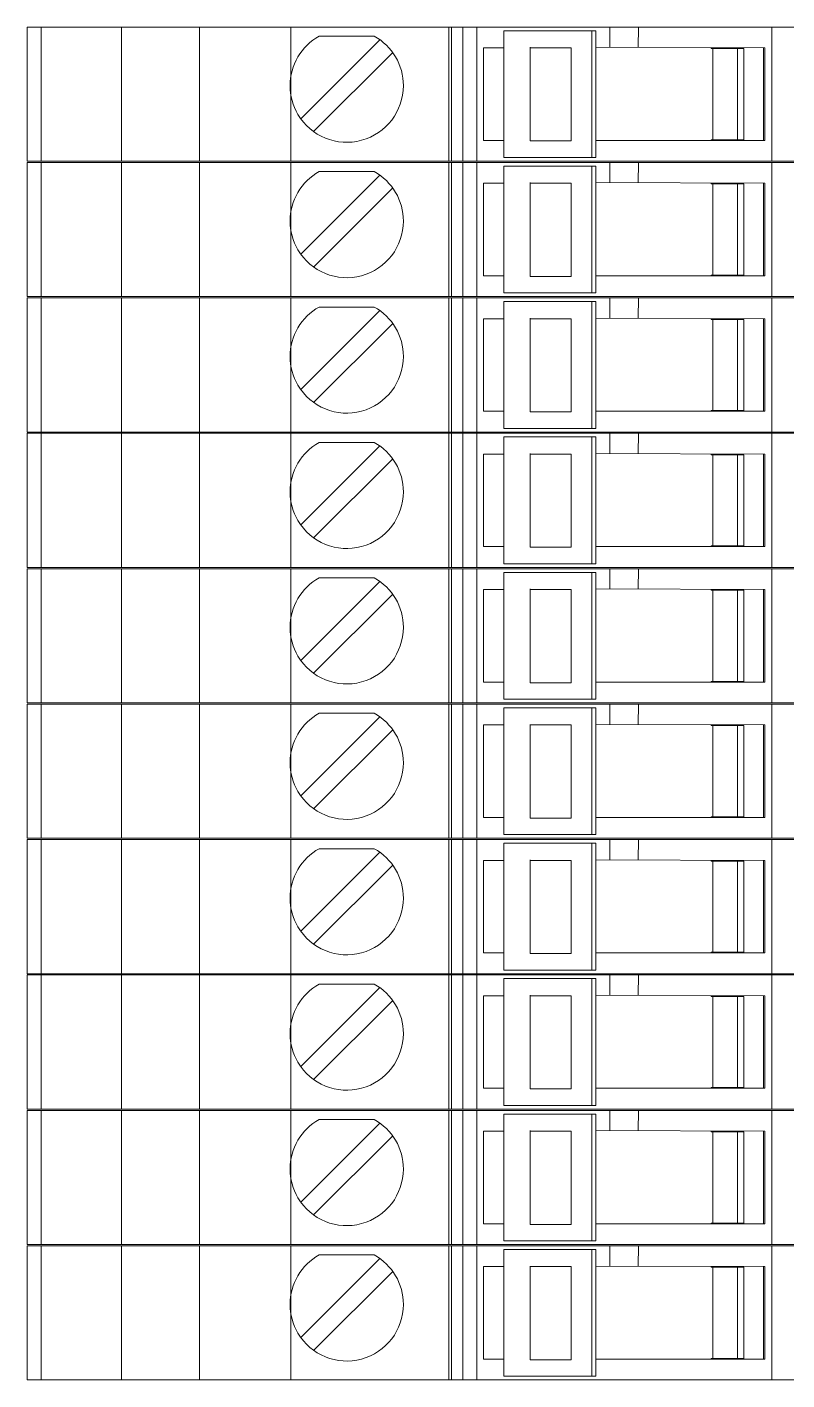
# Model space of a CAD drawing. Header units: millimetres. Extents: x 4962 to 7449, y 754 to 2938.
# Drawn here: x 5661.2 to 5690.4, y 2289.6 to 2341.5 of the extents above; entities that cross this region are included whole.
import ezdxf

# ---------------------------------------------------------------- set-up
doc = ezdxf.new("R2010")
doc.units = ezdxf.units.MM
doc.layers.add('000-PI-Oprema', color=30, linetype='Continuous', lineweight=5)

msp = doc.modelspace()

# ---------------------------------------------------------------- linework, layer by layer
at = {"layer": '000-PI-Oprema', "color": 0, "linetype": 'ByBlock', "lineweight": 0}
for p, q in [((5661.196, 2336.369), (5661.196, 2341.519)), ((5683.571, 2341.519), (5661.196, 2341.519)), ((5661.744, 2341.519), (5661.744, 2336.369)), ((5664.821, 2336.369), (5664.821, 2341.519)), ((5667.821, 2336.369), (5667.821, 2341.519)), ((5671.321, 2336.369), (5671.321, 2341.519)), ((5677.396, 2336.369), (5677.396, 2341.519)), ((5677.496, 2341.519), (5677.496, 2341.519)), ((5677.496, 2341.519), (5677.496, 2336.369)), ((5677.924, 2341.519), (5677.924, 2336.369)), ((5678.466, 2336.369), (5678.466, 2341.519)), ((5680.146, 2341.519), (5680.146, 2341.519)), ((5683.571, 2341.519), (5683.571, 2341.519)), ((5683.571, 2341.519), (5683.576, 2341.519)), ((5683.571, 2340.742), (5683.571, 2341.519)), ((5683.576, 2341.519), (5684.671, 2341.519)), ((5684.671, 2341.519), (5684.668, 2340.738)), ((5684.671, 2341.519), (5684.671, 2341.519)), ((5689.796, 2341.519), (5684.671, 2341.519)), ((5685.196, 2341.519), (5685.196, 2341.519)), ((5690.996, 2341.519), (5689.796, 2341.519)), ((5689.796, 2341.519), (5689.796, 2336.369)), ((5674.742, 2341.034), (5671.706, 2337.999)), ((5672.413, 2341.169), (5672.413, 2341.169)), ((5674.53, 2341.169), (5672.413, 2341.169)), ((5674.53, 2341.169), (5674.53, 2341.169)), ((5674.742, 2341.034), (5674.742, 2341.034)), ((5682.88, 2341.379), (5679.509, 2341.379)), ((5679.509, 2336.509), (5679.509, 2341.379)), ((5679.509, 2341.379), (5679.509, 2341.379)), ((5683.038, 2341.379), (5682.88, 2341.379)), ((5682.88, 2341.379), (5682.88, 2336.509)), ((5683.038, 2341.379), (5683.038, 2340.694)), ((5672.201, 2337.504), (5675.237, 2340.539)), ((5675.237, 2340.539), (5675.237, 2340.539)), ((5677.396, 2337.969), (5677.396, 2340.569)), ((5677.396, 2340.569), (5677.396, 2340.569)), ((5679.509, 2340.719), (5678.721, 2340.719)), ((5678.721, 2340.719), (5678.721, 2340.719)), ((5678.721, 2337.169), (5678.721, 2340.719)), ((5680.516, 2337.144), (5680.516, 2340.744)), ((5682.083, 2340.719), (5680.516, 2340.719)), ((5682.083, 2340.719), (5682.083, 2337.194)), ((5689.521, 2340.719), (5683.038, 2340.744)), ((5683.038, 2340.694), (5683.038, 2337.194)), ((5687.471, 2340.719), (5687.471, 2340.694)), ((5688.471, 2340.694), (5687.471, 2340.694)), ((5687.535, 2337.194), (5687.535, 2340.694)), ((5688.471, 2337.169), (5688.471, 2340.719)), ((5688.721, 2340.694), (5688.471, 2340.694)), ((5688.721, 2340.694), (5688.721, 2340.694)), ((5688.721, 2337.194), (5688.721, 2340.694)), ((5689.471, 2340.719), (5689.471, 2337.169)), ((5689.521, 2340.719), (5689.521, 2340.719)), ((5689.521, 2337.169), (5689.521, 2340.719)), ((5671.706, 2337.999), (5671.706, 2337.999)), ((5677.396, 2337.969), (5677.396, 2337.969)), ((5672.201, 2337.504), (5672.201, 2337.504)), ((5679.509, 2337.169), (5678.721, 2337.169)), ((5678.721, 2337.169), (5678.721, 2337.169)), ((5680.516, 2337.144), (5681.925, 2337.144)), ((5681.925, 2337.144), (5682.083, 2337.144)), ((5682.083, 2337.194), (5682.083, 2337.144)), ((5683.038, 2336.509), (5683.038, 2337.194)), ((5689.521, 2337.169), (5683.038, 2337.169)), ((5688.471, 2337.194), (5687.471, 2337.194)), ((5687.471, 2337.194), (5687.471, 2337.169)), ((5688.721, 2337.194), (5688.471, 2337.194)), ((5688.721, 2337.194), (5688.721, 2337.194)), ((5689.521, 2337.169), (5689.521, 2337.169)), ((5661.196, 2336.369), (5671.596, 2336.369)), ((5661.196, 2331.169), (5661.196, 2336.319)), ((5683.571, 2336.319), (5661.196, 2336.319)), ((5661.744, 2336.319), (5661.744, 2331.169)), ((5664.821, 2331.169), (5664.821, 2336.319)), ((5667.821, 2331.169), (5667.821, 2336.319)), ((5671.321, 2331.169), (5671.321, 2336.319)), ((5689.796, 2336.369), (5671.596, 2336.369)), ((5677.396, 2331.169), (5677.396, 2336.319)), ((5677.496, 2336.369), (5677.496, 2336.369)), ((5677.496, 2336.319), (5677.496, 2336.319)), ((5677.496, 2336.319), (5677.496, 2331.169)), ((5677.924, 2336.319), (5677.924, 2331.169)), ((5678.466, 2331.169), (5678.466, 2336.319)), ((5682.88, 2336.509), (5679.509, 2336.509)), ((5679.509, 2336.509), (5679.509, 2336.509)), ((5680.146, 2336.369), (5680.146, 2336.369)), ((5680.146, 2336.319), (5680.146, 2336.319)), ((5683.038, 2336.509), (5682.88, 2336.509)), ((5683.571, 2336.319), (5683.571, 2336.319)), ((5683.571, 2336.319), (5683.576, 2336.319)), ((5683.571, 2335.542), (5683.571, 2336.319)), ((5683.576, 2336.319), (5684.671, 2336.319)), ((5684.671, 2336.319), (5684.668, 2335.538)), ((5684.671, 2336.319), (5684.671, 2336.319)), ((5689.796, 2336.319), (5684.671, 2336.319)), ((5685.196, 2336.369), (5685.196, 2336.369)), ((5685.196, 2336.319), (5685.196, 2336.319)), ((5690.996, 2336.369), (5689.796, 2336.369)), ((5690.996, 2336.319), (5689.796, 2336.319)), ((5689.796, 2336.319), (5689.796, 2331.169)), ((5674.742, 2335.834), (5671.706, 2332.799)), ((5672.413, 2335.969), (5672.413, 2335.969)), ((5674.53, 2335.969), (5672.413, 2335.969)), ((5674.53, 2335.969), (5674.53, 2335.969)), ((5674.742, 2335.834), (5674.742, 2335.834)), ((5682.88, 2336.179), (5679.509, 2336.179)), ((5679.509, 2331.309), (5679.509, 2336.179)), ((5679.509, 2336.179), (5679.509, 2336.179)), ((5683.038, 2336.179), (5682.88, 2336.179)), ((5682.88, 2336.179), (5682.88, 2331.309)), ((5683.038, 2336.179), (5683.038, 2335.494)), ((5672.201, 2332.304), (5675.237, 2335.339)), ((5675.237, 2335.339), (5675.237, 2335.339)), ((5677.396, 2332.769), (5677.396, 2335.369)), ((5677.396, 2335.369), (5677.396, 2335.369)), ((5679.509, 2335.519), (5678.721, 2335.519)), ((5678.721, 2335.519), (5678.721, 2335.519)), ((5678.721, 2331.969), (5678.721, 2335.519)), ((5680.516, 2331.944), (5680.516, 2335.544)), ((5682.083, 2335.519), (5680.516, 2335.519)), ((5682.083, 2335.519), (5682.083, 2331.994)), ((5689.521, 2335.519), (5683.038, 2335.544)), ((5683.038, 2335.494), (5683.038, 2331.994)), ((5687.471, 2335.519), (5687.471, 2335.494)), ((5688.471, 2335.494), (5687.471, 2335.494)), ((5687.535, 2331.994), (5687.535, 2335.494)), ((5688.471, 2331.969), (5688.471, 2335.519)), ((5688.721, 2335.494), (5688.471, 2335.494)), ((5688.721, 2335.494), (5688.721, 2335.494)), ((5688.721, 2331.994), (5688.721, 2335.494)), ((5689.471, 2335.519), (5689.471, 2331.969)), ((5689.521, 2335.519), (5689.521, 2335.519)), ((5689.521, 2331.969), (5689.521, 2335.519)), ((5671.706, 2332.799), (5671.706, 2332.799)), ((5677.396, 2332.769), (5677.396, 2332.769)), ((5672.201, 2332.304), (5672.201, 2332.304)), ((5679.509, 2331.969), (5678.721, 2331.969)), ((5678.721, 2331.969), (5678.721, 2331.969)), ((5680.516, 2331.944), (5681.925, 2331.944)), ((5681.925, 2331.944), (5682.083, 2331.944)), ((5682.083, 2331.994), (5682.083, 2331.944)), ((5683.038, 2331.309), (5683.038, 2331.994)), ((5689.521, 2331.969), (5683.038, 2331.969)), ((5688.471, 2331.994), (5687.471, 2331.994)), ((5687.471, 2331.994), (5687.471, 2331.969)), ((5688.721, 2331.994), (5688.471, 2331.994)), ((5688.721, 2331.994), (5688.721, 2331.994)), ((5689.521, 2331.969), (5689.521, 2331.969)), ((5661.196, 2331.169), (5671.596, 2331.169)), ((5661.196, 2325.969), (5661.196, 2331.119)), ((5683.571, 2331.119), (5661.196, 2331.119)), ((5661.744, 2331.119), (5661.744, 2325.969)), ((5664.821, 2325.969), (5664.821, 2331.119)), ((5667.821, 2325.969), (5667.821, 2331.119)), ((5671.321, 2325.969), (5671.321, 2331.119)), ((5689.796, 2331.169), (5671.596, 2331.169)), ((5677.396, 2325.969), (5677.396, 2331.119)), ((5677.496, 2331.169), (5677.496, 2331.169)), ((5677.496, 2331.119), (5677.496, 2331.119)), ((5677.496, 2331.119), (5677.496, 2325.969)), ((5677.924, 2331.119), (5677.924, 2325.969)), ((5678.466, 2325.969), (5678.466, 2331.119)), ((5682.88, 2331.309), (5679.509, 2331.309)), ((5679.509, 2331.309), (5679.509, 2331.309)), ((5680.146, 2331.169), (5680.146, 2331.169)), ((5680.146, 2331.119), (5680.146, 2331.119)), ((5683.038, 2331.309), (5682.88, 2331.309)), ((5683.571, 2331.119), (5683.571, 2331.119)), ((5683.571, 2331.119), (5683.576, 2331.119)), ((5683.571, 2330.342), (5683.571, 2331.119)), ((5683.576, 2331.119), (5684.671, 2331.119)), ((5684.671, 2331.119), (5684.668, 2330.338)), ((5684.671, 2331.119), (5684.671, 2331.119)), ((5689.796, 2331.119), (5684.671, 2331.119)), ((5685.196, 2331.169), (5685.196, 2331.169)), ((5685.196, 2331.119), (5685.196, 2331.119)), ((5690.996, 2331.169), (5689.796, 2331.169)), ((5690.996, 2331.119), (5689.796, 2331.119)), ((5689.796, 2331.119), (5689.796, 2325.969)), ((5674.742, 2330.634), (5671.706, 2327.599)), ((5672.413, 2330.769), (5672.413, 2330.769)), ((5674.53, 2330.769), (5672.413, 2330.769)), ((5674.53, 2330.769), (5674.53, 2330.769)), ((5674.742, 2330.634), (5674.742, 2330.634)), ((5682.88, 2330.979), (5679.509, 2330.979)), ((5679.509, 2326.109), (5679.509, 2330.979)), ((5679.509, 2330.979), (5679.509, 2330.979)), ((5683.038, 2330.979), (5682.88, 2330.979)), ((5682.88, 2330.979), (5682.88, 2326.109)), ((5683.038, 2330.979), (5683.038, 2330.294)), ((5672.201, 2327.104), (5675.237, 2330.139)), ((5675.237, 2330.139), (5675.237, 2330.139)), ((5677.396, 2327.569), (5677.396, 2330.169)), ((5677.396, 2330.169), (5677.396, 2330.169)), ((5679.509, 2330.319), (5678.721, 2330.319)), ((5678.721, 2330.319), (5678.721, 2330.319)), ((5678.721, 2326.769), (5678.721, 2330.319)), ((5680.516, 2326.744), (5680.516, 2330.344)), ((5682.083, 2330.319), (5680.516, 2330.319)), ((5682.083, 2330.319), (5682.083, 2326.794)), ((5689.521, 2330.319), (5683.038, 2330.344)), ((5683.038, 2330.294), (5683.038, 2326.794)), ((5687.471, 2330.319), (5687.471, 2330.294)), ((5688.471, 2330.294), (5687.471, 2330.294)), ((5687.535, 2326.794), (5687.535, 2330.294)), ((5688.471, 2326.769), (5688.471, 2330.319)), ((5688.721, 2330.294), (5688.471, 2330.294)), ((5688.721, 2330.294), (5688.721, 2330.294)), ((5688.721, 2326.794), (5688.721, 2330.294)), ((5689.471, 2330.319), (5689.471, 2326.769)), ((5689.521, 2330.319), (5689.521, 2330.319)), ((5689.521, 2326.769), (5689.521, 2330.319)), ((5671.706, 2327.599), (5671.706, 2327.599)), ((5677.396, 2327.569), (5677.396, 2327.569)), ((5672.201, 2327.104), (5672.201, 2327.104)), ((5679.509, 2326.769), (5678.721, 2326.769)), ((5678.721, 2326.769), (5678.721, 2326.769)), ((5680.516, 2326.744), (5681.925, 2326.744)), ((5681.925, 2326.744), (5682.083, 2326.744)), ((5682.083, 2326.794), (5682.083, 2326.744)), ((5683.038, 2326.109), (5683.038, 2326.794)), ((5689.521, 2326.769), (5683.038, 2326.769)), ((5688.471, 2326.794), (5687.471, 2326.794)), ((5687.471, 2326.794), (5687.471, 2326.769)), ((5688.721, 2326.794), (5688.471, 2326.794)), ((5688.721, 2326.794), (5688.721, 2326.794)), ((5689.521, 2326.769), (5689.521, 2326.769)), ((5661.196, 2325.969), (5671.596, 2325.969)), ((5661.196, 2320.769), (5661.196, 2325.919)), ((5683.571, 2325.919), (5661.196, 2325.919)), ((5661.744, 2325.919), (5661.744, 2320.769)), ((5664.821, 2320.769), (5664.821, 2325.919)), ((5667.821, 2320.769), (5667.821, 2325.919)), ((5671.321, 2320.769), (5671.321, 2325.919)), ((5689.796, 2325.969), (5671.596, 2325.969)), ((5677.396, 2320.769), (5677.396, 2325.919)), ((5677.496, 2325.969), (5677.496, 2325.969)), ((5677.496, 2325.919), (5677.496, 2325.919)), ((5677.496, 2325.919), (5677.496, 2320.769)), ((5677.924, 2325.919), (5677.924, 2320.769)), ((5678.466, 2320.769), (5678.466, 2325.919)), ((5682.88, 2326.109), (5679.509, 2326.109)), ((5679.509, 2326.109), (5679.509, 2326.109)), ((5680.146, 2325.969), (5680.146, 2325.969)), ((5680.146, 2325.919), (5680.146, 2325.919)), ((5683.038, 2326.109), (5682.88, 2326.109)), ((5683.571, 2325.919), (5683.571, 2325.919)), ((5683.571, 2325.919), (5683.576, 2325.919)), ((5683.571, 2325.142), (5683.571, 2325.919)), ((5683.576, 2325.919), (5684.671, 2325.919)), ((5684.671, 2325.919), (5684.668, 2325.138)), ((5684.671, 2325.919), (5684.671, 2325.919)), ((5689.796, 2325.919), (5684.671, 2325.919)), ((5685.196, 2325.969), (5685.196, 2325.969)), ((5685.196, 2325.919), (5685.196, 2325.919)), ((5690.996, 2325.969), (5689.796, 2325.969)), ((5690.996, 2325.919), (5689.796, 2325.919)), ((5689.796, 2325.919), (5689.796, 2320.769)), ((5674.742, 2325.434), (5671.706, 2322.399)), ((5672.413, 2325.569), (5672.413, 2325.569)), ((5674.53, 2325.569), (5672.413, 2325.569)), ((5674.53, 2325.569), (5674.53, 2325.569)), ((5674.742, 2325.434), (5674.742, 2325.434)), ((5682.88, 2325.779), (5679.509, 2325.779)), ((5679.509, 2320.909), (5679.509, 2325.779)), ((5679.509, 2325.779), (5679.509, 2325.779)), ((5683.038, 2325.779), (5682.88, 2325.779)), ((5682.88, 2325.779), (5682.88, 2320.909)), ((5683.038, 2325.779), (5683.038, 2325.094)), ((5672.201, 2321.904), (5675.237, 2324.939)), ((5675.237, 2324.939), (5675.237, 2324.939)), ((5677.396, 2322.369), (5677.396, 2324.969)), ((5677.396, 2324.969), (5677.396, 2324.969)), ((5679.509, 2325.119), (5678.721, 2325.119)), ((5678.721, 2325.119), (5678.721, 2325.119)), ((5678.721, 2321.569), (5678.721, 2325.119)), ((5680.516, 2321.544), (5680.516, 2325.144)), ((5682.083, 2325.119), (5680.516, 2325.119)), ((5682.083, 2325.119), (5682.083, 2321.594)), ((5689.521, 2325.119), (5683.038, 2325.144)), ((5683.038, 2325.094), (5683.038, 2321.594)), ((5687.471, 2325.119), (5687.471, 2325.094)), ((5688.471, 2325.094), (5687.471, 2325.094)), ((5687.535, 2321.594), (5687.535, 2325.094)), ((5688.471, 2321.569), (5688.471, 2325.119)), ((5688.721, 2325.094), (5688.471, 2325.094)), ((5688.721, 2325.094), (5688.721, 2325.094)), ((5688.721, 2321.594), (5688.721, 2325.094)), ((5689.471, 2325.119), (5689.471, 2321.569)), ((5689.521, 2325.119), (5689.521, 2325.119)), ((5689.521, 2321.569), (5689.521, 2325.119)), ((5671.706, 2322.399), (5671.706, 2322.399)), ((5677.396, 2322.369), (5677.396, 2322.369)), ((5672.201, 2321.904), (5672.201, 2321.904)), ((5679.509, 2321.569), (5678.721, 2321.569)), ((5678.721, 2321.569), (5678.721, 2321.569)), ((5680.516, 2321.544), (5681.925, 2321.544)), ((5681.925, 2321.544), (5682.083, 2321.544)), ((5682.083, 2321.594), (5682.083, 2321.544)), ((5683.038, 2320.909), (5683.038, 2321.594)), ((5689.521, 2321.569), (5683.038, 2321.569)), ((5688.471, 2321.594), (5687.471, 2321.594)), ((5687.471, 2321.594), (5687.471, 2321.569)), ((5688.721, 2321.594), (5688.471, 2321.594)), ((5688.721, 2321.594), (5688.721, 2321.594)), ((5689.521, 2321.569), (5689.521, 2321.569)), ((5661.196, 2320.769), (5671.596, 2320.769)), ((5661.196, 2315.569), (5661.196, 2320.719)), ((5683.571, 2320.719), (5661.196, 2320.719)), ((5661.744, 2320.719), (5661.744, 2315.569)), ((5664.821, 2315.569), (5664.821, 2320.719)), ((5667.821, 2315.569), (5667.821, 2320.719)), ((5671.321, 2315.569), (5671.321, 2320.719)), ((5689.796, 2320.769), (5671.596, 2320.769)), ((5677.396, 2315.569), (5677.396, 2320.719)), ((5677.496, 2320.769), (5677.496, 2320.769)), ((5677.496, 2320.719), (5677.496, 2320.719)), ((5677.496, 2320.719), (5677.496, 2315.569)), ((5677.924, 2320.719), (5677.924, 2315.569)), ((5678.466, 2315.569), (5678.466, 2320.719)), ((5682.88, 2320.909), (5679.509, 2320.909)), ((5679.509, 2320.909), (5679.509, 2320.909)), ((5680.146, 2320.769), (5680.146, 2320.769)), ((5680.146, 2320.719), (5680.146, 2320.719)), ((5683.038, 2320.909), (5682.88, 2320.909)), ((5683.571, 2320.719), (5683.571, 2320.719)), ((5683.571, 2320.719), (5683.576, 2320.719)), ((5683.571, 2319.942), (5683.571, 2320.719)), ((5683.576, 2320.719), (5684.671, 2320.719)), ((5684.671, 2320.719), (5684.668, 2319.938)), ((5684.671, 2320.719), (5684.671, 2320.719)), ((5689.796, 2320.719), (5684.671, 2320.719)), ((5685.196, 2320.769), (5685.196, 2320.769)), ((5685.196, 2320.719), (5685.196, 2320.719)), ((5690.996, 2320.769), (5689.796, 2320.769)), ((5690.996, 2320.719), (5689.796, 2320.719)), ((5689.796, 2320.719), (5689.796, 2315.569)), ((5674.742, 2320.234), (5671.706, 2317.199)), ((5672.413, 2320.369), (5672.413, 2320.369)), ((5674.53, 2320.369), (5672.413, 2320.369)), ((5674.53, 2320.369), (5674.53, 2320.369)), ((5674.742, 2320.234), (5674.742, 2320.234)), ((5682.88, 2320.579), (5679.509, 2320.579)), ((5679.509, 2315.709), (5679.509, 2320.579)), ((5679.509, 2320.579), (5679.509, 2320.579)), ((5683.038, 2320.579), (5682.88, 2320.579)), ((5682.88, 2320.579), (5682.88, 2315.709)), ((5683.038, 2320.579), (5683.038, 2319.894)), ((5672.201, 2316.704), (5675.237, 2319.739)), ((5675.237, 2319.739), (5675.237, 2319.739)), ((5677.396, 2317.169), (5677.396, 2319.769)), ((5677.396, 2319.769), (5677.396, 2319.769)), ((5679.509, 2319.919), (5678.721, 2319.919)), ((5678.721, 2319.919), (5678.721, 2319.919)), ((5678.721, 2316.369), (5678.721, 2319.919)), ((5680.516, 2316.344), (5680.516, 2319.944)), ((5682.083, 2319.919), (5680.516, 2319.919)), ((5682.083, 2319.919), (5682.083, 2316.394)), ((5689.521, 2319.919), (5683.038, 2319.944)), ((5683.038, 2319.894), (5683.038, 2316.394)), ((5687.471, 2319.919), (5687.471, 2319.894)), ((5688.471, 2319.894), (5687.471, 2319.894)), ((5687.535, 2316.394), (5687.535, 2319.894)), ((5688.471, 2316.369), (5688.471, 2319.919)), ((5688.721, 2319.894), (5688.471, 2319.894)), ((5688.721, 2319.894), (5688.721, 2319.894)), ((5688.721, 2316.394), (5688.721, 2319.894)), ((5689.471, 2319.919), (5689.471, 2316.369)), ((5689.521, 2319.919), (5689.521, 2319.919)), ((5689.521, 2316.369), (5689.521, 2319.919)), ((5671.706, 2317.199), (5671.706, 2317.199)), ((5677.396, 2317.169), (5677.396, 2317.169)), ((5672.201, 2316.704), (5672.201, 2316.704)), ((5679.509, 2316.369), (5678.721, 2316.369)), ((5678.721, 2316.369), (5678.721, 2316.369)), ((5680.516, 2316.344), (5681.925, 2316.344)), ((5681.925, 2316.344), (5682.083, 2316.344)), ((5682.083, 2316.394), (5682.083, 2316.344)), ((5683.038, 2315.709), (5683.038, 2316.394)), ((5689.521, 2316.369), (5683.038, 2316.369)), ((5688.471, 2316.394), (5687.471, 2316.394)), ((5687.471, 2316.394), (5687.471, 2316.369)), ((5688.721, 2316.394), (5688.471, 2316.394)), ((5688.721, 2316.394), (5688.721, 2316.394)), ((5689.521, 2316.369), (5689.521, 2316.369)), ((5661.196, 2315.569), (5671.596, 2315.569)), ((5661.196, 2310.369), (5661.196, 2315.519)), ((5683.571, 2315.519), (5661.196, 2315.519)), ((5661.744, 2315.519), (5661.744, 2310.369)), ((5664.821, 2310.369), (5664.821, 2315.519)), ((5667.821, 2310.369), (5667.821, 2315.519)), ((5671.321, 2310.369), (5671.321, 2315.519)), ((5689.796, 2315.569), (5671.596, 2315.569)), ((5677.396, 2310.369), (5677.396, 2315.519)), ((5677.496, 2315.569), (5677.496, 2315.569)), ((5677.496, 2315.519), (5677.496, 2315.519)), ((5677.496, 2315.519), (5677.496, 2310.369)), ((5677.924, 2315.519), (5677.924, 2310.369)), ((5678.466, 2310.369), (5678.466, 2315.519)), ((5682.88, 2315.709), (5679.509, 2315.709)), ((5679.509, 2315.709), (5679.509, 2315.709)), ((5680.146, 2315.569), (5680.146, 2315.569)), ((5680.146, 2315.519), (5680.146, 2315.519)), ((5683.038, 2315.709), (5682.88, 2315.709)), ((5683.571, 2315.519), (5683.571, 2315.519)), ((5683.571, 2315.519), (5683.576, 2315.519)), ((5683.571, 2314.742), (5683.571, 2315.519)), ((5683.576, 2315.519), (5684.671, 2315.519)), ((5684.671, 2315.519), (5684.668, 2314.738)), ((5684.671, 2315.519), (5684.671, 2315.519)), ((5689.796, 2315.519), (5684.671, 2315.519)), ((5685.196, 2315.569), (5685.196, 2315.569)), ((5685.196, 2315.519), (5685.196, 2315.519)), ((5690.996, 2315.569), (5689.796, 2315.569)), ((5690.996, 2315.519), (5689.796, 2315.519)), ((5689.796, 2315.519), (5689.796, 2310.369)), ((5674.742, 2315.034), (5671.706, 2311.999)), ((5672.413, 2315.169), (5672.413, 2315.169)), ((5674.53, 2315.169), (5672.413, 2315.169)), ((5674.53, 2315.169), (5674.53, 2315.169)), ((5674.742, 2315.034), (5674.742, 2315.034)), ((5682.88, 2315.379), (5679.509, 2315.379)), ((5679.509, 2310.509), (5679.509, 2315.379)), ((5679.509, 2315.379), (5679.509, 2315.379)), ((5683.038, 2315.379), (5682.88, 2315.379)), ((5682.88, 2315.379), (5682.88, 2310.509)), ((5683.038, 2315.379), (5683.038, 2314.694)), ((5672.201, 2311.504), (5675.237, 2314.539)), ((5675.237, 2314.539), (5675.237, 2314.539)), ((5677.396, 2311.969), (5677.396, 2314.569)), ((5677.396, 2314.569), (5677.396, 2314.569)), ((5679.509, 2314.719), (5678.721, 2314.719)), ((5678.721, 2314.719), (5678.721, 2314.719)), ((5678.721, 2311.169), (5678.721, 2314.719)), ((5680.516, 2311.144), (5680.516, 2314.744)), ((5682.083, 2314.719), (5680.516, 2314.719)), ((5682.083, 2314.719), (5682.083, 2311.194)), ((5689.521, 2314.719), (5683.038, 2314.744)), ((5683.038, 2314.694), (5683.038, 2311.194)), ((5687.471, 2314.719), (5687.471, 2314.694)), ((5688.471, 2314.694), (5687.471, 2314.694)), ((5687.535, 2311.194), (5687.535, 2314.694)), ((5688.471, 2311.169), (5688.471, 2314.719)), ((5688.721, 2314.694), (5688.471, 2314.694)), ((5688.721, 2314.694), (5688.721, 2314.694)), ((5688.721, 2311.194), (5688.721, 2314.694)), ((5689.471, 2314.719), (5689.471, 2311.169)), ((5689.521, 2314.719), (5689.521, 2314.719)), ((5689.521, 2311.169), (5689.521, 2314.719)), ((5671.706, 2311.999), (5671.706, 2311.999)), ((5677.396, 2311.969), (5677.396, 2311.969)), ((5672.201, 2311.504), (5672.201, 2311.504)), ((5679.509, 2311.169), (5678.721, 2311.169)), ((5678.721, 2311.169), (5678.721, 2311.169)), ((5680.516, 2311.144), (5681.925, 2311.144)), ((5681.925, 2311.144), (5682.083, 2311.144)), ((5682.083, 2311.194), (5682.083, 2311.144)), ((5683.038, 2310.509), (5683.038, 2311.194)), ((5689.521, 2311.169), (5683.038, 2311.169)), ((5688.471, 2311.194), (5687.471, 2311.194)), ((5687.471, 2311.194), (5687.471, 2311.169)), ((5688.721, 2311.194), (5688.471, 2311.194)), ((5688.721, 2311.194), (5688.721, 2311.194)), ((5689.521, 2311.169), (5689.521, 2311.169)), ((5661.196, 2310.369), (5671.596, 2310.369)), ((5661.196, 2305.169), (5661.196, 2310.319)), ((5683.571, 2310.319), (5661.196, 2310.319)), ((5661.744, 2310.319), (5661.744, 2305.169)), ((5664.821, 2305.169), (5664.821, 2310.319)), ((5667.821, 2305.169), (5667.821, 2310.319)), ((5671.321, 2305.169), (5671.321, 2310.319)), ((5689.796, 2310.369), (5671.596, 2310.369)), ((5677.396, 2305.169), (5677.396, 2310.319)), ((5677.496, 2310.369), (5677.496, 2310.369)), ((5677.496, 2310.319), (5677.496, 2310.319)), ((5677.496, 2310.319), (5677.496, 2305.169)), ((5677.924, 2310.319), (5677.924, 2305.169)), ((5678.466, 2305.169), (5678.466, 2310.319)), ((5682.88, 2310.509), (5679.509, 2310.509)), ((5679.509, 2310.509), (5679.509, 2310.509)), ((5680.146, 2310.369), (5680.146, 2310.369)), ((5680.146, 2310.319), (5680.146, 2310.319)), ((5683.038, 2310.509), (5682.88, 2310.509)), ((5683.571, 2310.319), (5683.571, 2310.319)), ((5683.571, 2310.319), (5683.576, 2310.319)), ((5683.571, 2309.542), (5683.571, 2310.319)), ((5683.576, 2310.319), (5684.671, 2310.319)), ((5684.671, 2310.319), (5684.668, 2309.538)), ((5684.671, 2310.319), (5684.671, 2310.319)), ((5689.796, 2310.319), (5684.671, 2310.319)), ((5685.196, 2310.369), (5685.196, 2310.369)), ((5685.196, 2310.319), (5685.196, 2310.319)), ((5690.996, 2310.369), (5689.796, 2310.369)), ((5690.996, 2310.319), (5689.796, 2310.319)), ((5689.796, 2310.319), (5689.796, 2305.169)), ((5674.742, 2309.834), (5671.706, 2306.799)), ((5672.413, 2309.969), (5672.413, 2309.969)), ((5674.53, 2309.969), (5672.413, 2309.969)), ((5674.53, 2309.969), (5674.53, 2309.969)), ((5674.742, 2309.834), (5674.742, 2309.834)), ((5682.88, 2310.179), (5679.509, 2310.179)), ((5679.509, 2305.309), (5679.509, 2310.179)), ((5679.509, 2310.179), (5679.509, 2310.179)), ((5683.038, 2310.179), (5682.88, 2310.179)), ((5682.88, 2310.179), (5682.88, 2305.309)), ((5683.038, 2310.179), (5683.038, 2309.494)), ((5672.201, 2306.304), (5675.237, 2309.339)), ((5675.237, 2309.339), (5675.237, 2309.339)), ((5677.396, 2306.769), (5677.396, 2309.369)), ((5677.396, 2309.369), (5677.396, 2309.369)), ((5679.509, 2309.519), (5678.721, 2309.519)), ((5678.721, 2309.519), (5678.721, 2309.519)), ((5678.721, 2305.969), (5678.721, 2309.519)), ((5680.516, 2305.944), (5680.516, 2309.544)), ((5682.083, 2309.519), (5680.516, 2309.519)), ((5682.083, 2309.519), (5682.083, 2305.994)), ((5689.521, 2309.519), (5683.038, 2309.544)), ((5683.038, 2309.494), (5683.038, 2305.994)), ((5687.471, 2309.519), (5687.471, 2309.494)), ((5688.471, 2309.494), (5687.471, 2309.494)), ((5687.535, 2305.994), (5687.535, 2309.494)), ((5688.471, 2305.969), (5688.471, 2309.519)), ((5688.721, 2309.494), (5688.471, 2309.494)), ((5688.721, 2309.494), (5688.721, 2309.494)), ((5688.721, 2305.994), (5688.721, 2309.494)), ((5689.471, 2309.519), (5689.471, 2305.969)), ((5689.521, 2309.519), (5689.521, 2309.519)), ((5689.521, 2305.969), (5689.521, 2309.519)), ((5671.706, 2306.799), (5671.706, 2306.799)), ((5677.396, 2306.769), (5677.396, 2306.769)), ((5672.201, 2306.304), (5672.201, 2306.304)), ((5679.509, 2305.969), (5678.721, 2305.969)), ((5678.721, 2305.969), (5678.721, 2305.969)), ((5680.516, 2305.944), (5681.925, 2305.944)), ((5681.925, 2305.944), (5682.083, 2305.944)), ((5682.083, 2305.994), (5682.083, 2305.944)), ((5683.038, 2305.309), (5683.038, 2305.994)), ((5689.521, 2305.969), (5683.038, 2305.969)), ((5688.471, 2305.994), (5687.471, 2305.994)), ((5687.471, 2305.994), (5687.471, 2305.969)), ((5688.721, 2305.994), (5688.471, 2305.994)), ((5688.721, 2305.994), (5688.721, 2305.994)), ((5689.521, 2305.969), (5689.521, 2305.969)), ((5661.196, 2305.169), (5671.596, 2305.169)), ((5661.196, 2299.969), (5661.196, 2305.119)), ((5683.571, 2305.119), (5661.196, 2305.119)), ((5661.744, 2305.119), (5661.744, 2299.969)), ((5664.821, 2299.969), (5664.821, 2305.119)), ((5667.821, 2299.969), (5667.821, 2305.119)), ((5671.321, 2299.969), (5671.321, 2305.119)), ((5689.796, 2305.169), (5671.596, 2305.169)), ((5677.396, 2299.969), (5677.396, 2305.119)), ((5677.496, 2305.169), (5677.496, 2305.169)), ((5677.496, 2305.119), (5677.496, 2305.119)), ((5677.496, 2305.119), (5677.496, 2299.969)), ((5677.924, 2305.119), (5677.924, 2299.969)), ((5678.466, 2299.969), (5678.466, 2305.119)), ((5682.88, 2305.309), (5679.509, 2305.309)), ((5679.509, 2305.309), (5679.509, 2305.309)), ((5680.146, 2305.169), (5680.146, 2305.169)), ((5680.146, 2305.119), (5680.146, 2305.119)), ((5683.038, 2305.309), (5682.88, 2305.309)), ((5683.571, 2305.119), (5683.571, 2305.119)), ((5683.571, 2305.119), (5683.576, 2305.119)), ((5683.571, 2304.342), (5683.571, 2305.119)), ((5683.576, 2305.119), (5684.671, 2305.119)), ((5684.671, 2305.119), (5684.668, 2304.338)), ((5684.671, 2305.119), (5684.671, 2305.119)), ((5689.796, 2305.119), (5684.671, 2305.119)), ((5685.196, 2305.169), (5685.196, 2305.169)), ((5685.196, 2305.119), (5685.196, 2305.119)), ((5690.996, 2305.169), (5689.796, 2305.169)), ((5690.996, 2305.119), (5689.796, 2305.119)), ((5689.796, 2305.119), (5689.796, 2299.969)), ((5674.742, 2304.634), (5671.706, 2301.599)), ((5672.413, 2304.769), (5672.413, 2304.769)), ((5674.53, 2304.769), (5672.413, 2304.769)), ((5674.53, 2304.769), (5674.53, 2304.769)), ((5674.742, 2304.634), (5674.742, 2304.634)), ((5682.88, 2304.979), (5679.509, 2304.979)), ((5679.509, 2300.109), (5679.509, 2304.979)), ((5679.509, 2304.979), (5679.509, 2304.979)), ((5683.038, 2304.979), (5682.88, 2304.979)), ((5682.88, 2304.979), (5682.88, 2300.109)), ((5683.038, 2304.979), (5683.038, 2304.294)), ((5672.201, 2301.104), (5675.237, 2304.139)), ((5675.237, 2304.139), (5675.237, 2304.139)), ((5677.396, 2301.569), (5677.396, 2304.169)), ((5677.396, 2304.169), (5677.396, 2304.169)), ((5679.509, 2304.319), (5678.721, 2304.319)), ((5678.721, 2304.319), (5678.721, 2304.319)), ((5678.721, 2300.769), (5678.721, 2304.319)), ((5680.516, 2300.744), (5680.516, 2304.344)), ((5682.083, 2304.319), (5680.516, 2304.319)), ((5682.083, 2304.319), (5682.083, 2300.794)), ((5689.521, 2304.319), (5683.038, 2304.344)), ((5683.038, 2304.294), (5683.038, 2300.794)), ((5687.471, 2304.319), (5687.471, 2304.294)), ((5688.471, 2304.294), (5687.471, 2304.294)), ((5687.535, 2300.794), (5687.535, 2304.294)), ((5688.471, 2300.769), (5688.471, 2304.319)), ((5688.721, 2304.294), (5688.471, 2304.294)), ((5688.721, 2304.294), (5688.721, 2304.294)), ((5688.721, 2300.794), (5688.721, 2304.294)), ((5689.471, 2304.319), (5689.471, 2300.769)), ((5689.521, 2304.319), (5689.521, 2304.319)), ((5689.521, 2300.769), (5689.521, 2304.319)), ((5671.706, 2301.599), (5671.706, 2301.599)), ((5677.396, 2301.569), (5677.396, 2301.569)), ((5672.201, 2301.104), (5672.201, 2301.104)), ((5679.509, 2300.769), (5678.721, 2300.769)), ((5678.721, 2300.769), (5678.721, 2300.769)), ((5680.516, 2300.744), (5681.925, 2300.744)), ((5681.925, 2300.744), (5682.083, 2300.744)), ((5682.083, 2300.794), (5682.083, 2300.744)), ((5683.038, 2300.109), (5683.038, 2300.794)), ((5689.521, 2300.769), (5683.038, 2300.769)), ((5688.471, 2300.794), (5687.471, 2300.794)), ((5687.471, 2300.794), (5687.471, 2300.769)), ((5688.721, 2300.794), (5688.471, 2300.794)), ((5688.721, 2300.794), (5688.721, 2300.794)), ((5689.521, 2300.769), (5689.521, 2300.769)), ((5661.196, 2299.969), (5671.596, 2299.969)), ((5661.196, 2294.769), (5661.196, 2299.919)), ((5683.571, 2299.919), (5661.196, 2299.919)), ((5661.744, 2299.919), (5661.744, 2294.769)), ((5664.821, 2294.769), (5664.821, 2299.919)), ((5667.821, 2294.769), (5667.821, 2299.919)), ((5671.321, 2294.769), (5671.321, 2299.919)), ((5689.796, 2299.969), (5671.596, 2299.969)), ((5677.396, 2294.769), (5677.396, 2299.919)), ((5677.496, 2299.969), (5677.496, 2299.969)), ((5677.496, 2299.919), (5677.496, 2299.919)), ((5677.496, 2299.919), (5677.496, 2294.769)), ((5677.924, 2299.919), (5677.924, 2294.769)), ((5678.466, 2294.769), (5678.466, 2299.919)), ((5682.88, 2300.109), (5679.509, 2300.109)), ((5679.509, 2300.109), (5679.509, 2300.109)), ((5680.146, 2299.969), (5680.146, 2299.969)), ((5680.146, 2299.919), (5680.146, 2299.919)), ((5683.038, 2300.109), (5682.88, 2300.109)), ((5683.571, 2299.919), (5683.571, 2299.919)), ((5683.571, 2299.919), (5683.576, 2299.919)), ((5683.571, 2299.142), (5683.571, 2299.919)), ((5683.576, 2299.919), (5684.671, 2299.919)), ((5684.671, 2299.919), (5684.668, 2299.138)), ((5684.671, 2299.919), (5684.671, 2299.919)), ((5689.796, 2299.919), (5684.671, 2299.919)), ((5685.196, 2299.969), (5685.196, 2299.969)), ((5685.196, 2299.919), (5685.196, 2299.919)), ((5690.996, 2299.969), (5689.796, 2299.969)), ((5690.996, 2299.919), (5689.796, 2299.919)), ((5689.796, 2299.919), (5689.796, 2294.769)), ((5674.742, 2299.434), (5671.706, 2296.399)), ((5672.413, 2299.569), (5672.413, 2299.569)), ((5674.53, 2299.569), (5672.413, 2299.569)), ((5674.53, 2299.569), (5674.53, 2299.569)), ((5674.742, 2299.434), (5674.742, 2299.434)), ((5682.88, 2299.779), (5679.509, 2299.779)), ((5679.509, 2294.909), (5679.509, 2299.779)), ((5679.509, 2299.779), (5679.509, 2299.779)), ((5683.038, 2299.779), (5682.88, 2299.779)), ((5682.88, 2299.779), (5682.88, 2294.909)), ((5683.038, 2299.779), (5683.038, 2299.094)), ((5672.201, 2295.904), (5675.237, 2298.939)), ((5675.237, 2298.939), (5675.237, 2298.939)), ((5677.396, 2296.369), (5677.396, 2298.969)), ((5677.396, 2298.969), (5677.396, 2298.969)), ((5679.509, 2299.119), (5678.721, 2299.119)), ((5678.721, 2299.119), (5678.721, 2299.119)), ((5678.721, 2295.569), (5678.721, 2299.119)), ((5680.516, 2295.544), (5680.516, 2299.144)), ((5682.083, 2299.119), (5680.516, 2299.119)), ((5682.083, 2299.119), (5682.083, 2295.594)), ((5689.521, 2299.119), (5683.038, 2299.144)), ((5683.038, 2299.094), (5683.038, 2295.594)), ((5687.471, 2299.119), (5687.471, 2299.094)), ((5688.471, 2299.094), (5687.471, 2299.094)), ((5687.535, 2295.594), (5687.535, 2299.094)), ((5688.471, 2295.569), (5688.471, 2299.119)), ((5688.721, 2299.094), (5688.471, 2299.094)), ((5688.721, 2299.094), (5688.721, 2299.094)), ((5688.721, 2295.594), (5688.721, 2299.094)), ((5689.471, 2299.119), (5689.471, 2295.569)), ((5689.521, 2299.119), (5689.521, 2299.119)), ((5689.521, 2295.569), (5689.521, 2299.119)), ((5671.706, 2296.399), (5671.706, 2296.399)), ((5677.396, 2296.369), (5677.396, 2296.369)), ((5672.201, 2295.904), (5672.201, 2295.904)), ((5679.509, 2295.569), (5678.721, 2295.569)), ((5678.721, 2295.569), (5678.721, 2295.569)), ((5680.516, 2295.544), (5681.925, 2295.544)), ((5681.925, 2295.544), (5682.083, 2295.544)), ((5682.083, 2295.594), (5682.083, 2295.544)), ((5683.038, 2294.909), (5683.038, 2295.594)), ((5689.521, 2295.569), (5683.038, 2295.569)), ((5688.471, 2295.594), (5687.471, 2295.594)), ((5687.471, 2295.594), (5687.471, 2295.569)), ((5688.721, 2295.594), (5688.471, 2295.594)), ((5688.721, 2295.594), (5688.721, 2295.594)), ((5689.521, 2295.569), (5689.521, 2295.569)), ((5661.196, 2294.769), (5671.596, 2294.769)), ((5661.196, 2289.569), (5661.196, 2294.719)), ((5683.571, 2294.719), (5661.196, 2294.719)), ((5661.744, 2294.719), (5661.744, 2289.569)), ((5664.821, 2289.569), (5664.821, 2294.719)), ((5667.821, 2289.569), (5667.821, 2294.719)), ((5671.321, 2289.569), (5671.321, 2294.719)), ((5689.796, 2294.769), (5671.596, 2294.769)), ((5677.396, 2289.569), (5677.396, 2294.719)), ((5677.496, 2294.769), (5677.496, 2294.769)), ((5677.496, 2294.719), (5677.496, 2294.719)), ((5677.496, 2294.719), (5677.496, 2289.569)), ((5677.924, 2294.719), (5677.924, 2289.569)), ((5678.466, 2289.569), (5678.466, 2294.719)), ((5682.88, 2294.909), (5679.509, 2294.909)), ((5679.509, 2294.909), (5679.509, 2294.909)), ((5680.146, 2294.769), (5680.146, 2294.769)), ((5680.146, 2294.719), (5680.146, 2294.719)), ((5683.038, 2294.909), (5682.88, 2294.909)), ((5683.571, 2294.719), (5683.571, 2294.719)), ((5683.571, 2294.719), (5683.576, 2294.719)), ((5683.571, 2293.942), (5683.571, 2294.719)), ((5683.576, 2294.719), (5684.671, 2294.719)), ((5684.671, 2294.719), (5684.668, 2293.938)), ((5684.671, 2294.719), (5684.671, 2294.719)), ((5689.796, 2294.719), (5684.671, 2294.719)), ((5685.196, 2294.769), (5685.196, 2294.769)), ((5685.196, 2294.719), (5685.196, 2294.719)), ((5690.996, 2294.769), (5689.796, 2294.769)), ((5690.996, 2294.719), (5689.796, 2294.719)), ((5689.796, 2294.719), (5689.796, 2289.569)), ((5674.742, 2294.234), (5671.706, 2291.199)), ((5672.413, 2294.369), (5672.413, 2294.369)), ((5674.53, 2294.369), (5672.413, 2294.369)), ((5674.53, 2294.369), (5674.53, 2294.369)), ((5674.742, 2294.234), (5674.742, 2294.234)), ((5682.88, 2294.579), (5679.509, 2294.579)), ((5679.509, 2289.709), (5679.509, 2294.579)), ((5679.509, 2294.579), (5679.509, 2294.579)), ((5683.038, 2294.579), (5682.88, 2294.579)), ((5682.88, 2294.579), (5682.88, 2289.709)), ((5683.038, 2294.579), (5683.038, 2293.894)), ((5672.201, 2290.704), (5675.237, 2293.739)), ((5675.237, 2293.739), (5675.237, 2293.739)), ((5677.396, 2291.169), (5677.396, 2293.769)), ((5677.396, 2293.769), (5677.396, 2293.769)), ((5679.509, 2293.919), (5678.721, 2293.919)), ((5678.721, 2293.919), (5678.721, 2293.919)), ((5678.721, 2290.369), (5678.721, 2293.919)), ((5680.516, 2290.344), (5680.516, 2293.944)), ((5682.083, 2293.919), (5680.516, 2293.919)), ((5682.083, 2293.919), (5682.083, 2290.394)), ((5689.521, 2293.919), (5683.038, 2293.944)), ((5683.038, 2293.894), (5683.038, 2290.394)), ((5687.471, 2293.919), (5687.471, 2293.894)), ((5688.471, 2293.894), (5687.471, 2293.894)), ((5687.535, 2290.394), (5687.535, 2293.894)), ((5688.471, 2290.369), (5688.471, 2293.919)), ((5688.721, 2293.894), (5688.471, 2293.894)), ((5688.721, 2293.894), (5688.721, 2293.894)), ((5688.721, 2290.394), (5688.721, 2293.894)), ((5689.471, 2293.919), (5689.471, 2290.369)), ((5689.521, 2293.919), (5689.521, 2293.919)), ((5689.521, 2290.369), (5689.521, 2293.919)), ((5671.706, 2291.199), (5671.706, 2291.199)), ((5677.396, 2291.169), (5677.396, 2291.169)), ((5672.201, 2290.704), (5672.201, 2290.704)), ((5679.509, 2290.369), (5678.721, 2290.369)), ((5678.721, 2290.369), (5678.721, 2290.369)), ((5680.516, 2290.344), (5681.925, 2290.344)), ((5681.925, 2290.344), (5682.083, 2290.344)), ((5682.083, 2290.394), (5682.083, 2290.344)), ((5683.038, 2289.709), (5683.038, 2290.394)), ((5689.521, 2290.369), (5683.038, 2290.369)), ((5688.471, 2290.394), (5687.471, 2290.394)), ((5687.471, 2290.394), (5687.471, 2290.369)), ((5688.721, 2290.394), (5688.471, 2290.394)), ((5688.721, 2290.394), (5688.721, 2290.394)), ((5689.521, 2290.369), (5689.521, 2290.369)), ((5661.196, 2289.569), (5671.596, 2289.569)), ((5689.796, 2289.569), (5671.596, 2289.569)), ((5677.496, 2289.569), (5677.496, 2289.569)), ((5682.88, 2289.709), (5679.509, 2289.709)), ((5679.509, 2289.709), (5679.509, 2289.709)), ((5680.146, 2289.569), (5680.146, 2289.569)), ((5683.038, 2289.709), (5682.88, 2289.709)), ((5685.196, 2289.569), (5685.196, 2289.569)), ((5690.996, 2289.569), (5689.796, 2289.569))]:
    msp.add_line(p, q, dxfattribs=at)
for centre, start, end in [((5673.471, 2339.269), 119.1246, 149.5497), ((5673.471, 2339.269), 0, 60.8754), ((5673.471, 2339.269), 210.4503, 0), ((5673.471, 2334.069), 119.1246, 149.5497), ((5673.471, 2334.069), 0, 60.8754), ((5673.471, 2334.069), 210.4503, 0), ((5673.471, 2328.869), 119.1246, 149.5497), ((5673.471, 2328.869), 0, 60.8754), ((5673.471, 2328.869), 210.4503, 0), ((5673.471, 2323.669), 119.1246, 149.5497), ((5673.471, 2323.669), 0, 60.8754), ((5673.471, 2323.669), 210.4503, 0), ((5673.471, 2318.469), 119.1246, 149.5497), ((5673.471, 2318.469), 0, 60.8754), ((5673.471, 2318.469), 210.4503, 0), ((5673.471, 2313.269), 119.1246, 149.5497), ((5673.471, 2313.269), 0, 60.8754), ((5673.471, 2313.269), 210.4503, 0), ((5673.471, 2308.069), 119.1246, 149.5497), ((5673.471, 2308.069), 0, 60.8754), ((5673.471, 2308.069), 210.4503, 0), ((5673.471, 2302.869), 119.1246, 149.5497), ((5673.471, 2302.869), 0, 60.8754), ((5673.471, 2302.869), 210.4503, 0), ((5673.471, 2297.669), 119.1246, 149.5497), ((5673.471, 2297.669), 0, 60.8754), ((5673.471, 2297.669), 210.4503, 0), ((5673.471, 2292.469), 119.1246, 149.5497), ((5673.471, 2292.469), 0, 60.8754), ((5673.471, 2292.469), 210.4503, 0)]:
    msp.add_arc(centre, 2.175, start, end, dxfattribs=at)
for centre, start_param, end_param in [((5673.471, 2339.269), -2.102255, -1.570796), ((5673.471, 2339.269), -1.570796, -1.039338), ((5673.471, 2334.069), -2.102255, -1.570796), ((5673.471, 2334.069), -1.570796, -1.039338), ((5673.471, 2328.869), -2.102255, -1.570796), ((5673.471, 2328.869), -1.570796, -1.039338), ((5673.471, 2323.669), -2.102255, -1.570796), ((5673.471, 2323.669), -1.570796, -1.039338), ((5673.471, 2318.469), -2.102255, -1.570796), ((5673.471, 2318.469), -1.570796, -1.039338), ((5673.471, 2313.269), -2.102255, -1.570796), ((5673.471, 2313.269), -1.570796, -1.039338), ((5673.471, 2308.069), -2.102255, -1.570796), ((5673.471, 2308.069), -1.570796, -1.039338), ((5673.471, 2302.869), -2.102255, -1.570796), ((5673.471, 2302.869), -1.570796, -1.039338), ((5673.471, 2297.669), -2.102255, -1.570796), ((5673.471, 2297.669), -1.570796, -1.039338), ((5673.471, 2292.469), -2.102255, -1.570796), ((5673.471, 2292.469), -1.570796, -1.039338)]:
    msp.add_ellipse(centre, major_axis=(0, -2.175), ratio=1, start_param=start_param, end_param=end_param, dxfattribs=at)

doc.saveas('drawing.dxf')
